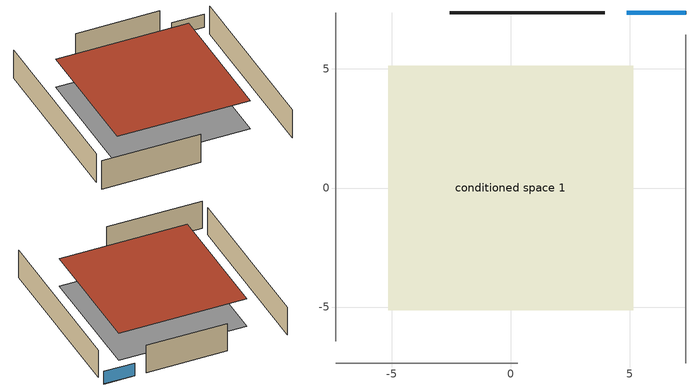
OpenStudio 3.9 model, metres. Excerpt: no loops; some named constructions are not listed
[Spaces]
conditioned space 1
 floor adiabatic (Floor1 construction): -5.14,-5.14 -5.14,5.14 5.14,5.14 5.14,-5.14 z2.44
 wall outside (Wall1 construction): 3.95,7.36 -2.57,7.36 z2.44:4.88
 wall outside (AdiabaticWallConstruction): 7.36,7.36 4.87,7.36 z2.44:3.57
 wall adiabatic (Wall2 construction): 7.36,-7.36 7.36,6.43 z2.44:4.88
 wall adiabatic (Wall3 construction): -7.36,-7.36 0.3,-7.36 z2.44:4.88
 wall adiabatic (Wall4 construction): -7.36,7.36 -7.36,-6.43 z2.44:4.88
 window (WindowConstruction): 7.36,7.36 4.87,7.36 z2.44:3.57
 roof outside (Roof1 construction): -5.14,5.14 -5.14,-5.14 5.14,-5.14 5.14,5.14 z4.88
[Schedule:Day]
heating setpoint day: 3, 0, 22.2222, 12, 0, 20.5556, 24, 0, 22.2222
cooling setpoint day: 24, 0, 25.5556
exterior lighting schedule day 2: 1, 0, 0.485714, 3, 0, 0.449286, 5, 0, 0.425, 6, 0, 0.473571, 7, 0, 0.534286, 8, 0, 0.497857, 9, 0, 0.376429, 10, 0, 0.303571, 12, 0, 0.291429, 13, 0, 0.303571, 14, 0, 0.34, 15, 0, 0.364286, 16, 0, 0.425, 17, 0, 0.534286, 18, 0, 0.68, 19, 0, 0.777143, 20, 0, 0.825714, 21, 0, 0.85, 22, 0, 0.789286, 23, 0, 0.68, 24, 0, 0.570714
exterior lighting schedule day 3: 1, 0, 0.442857, 3, 0, 0.409643, 5, 0, 0.3875, 6, 0, 0.431786, 7, 0, 0.487143, 8, 0, 0.453929, 9, 0, 0.343214, 10, 0, 0.276786, 12, 0, 0.265714, 13, 0, 0.276786, 14, 0, 0.31, 15, 0, 0.332143, 16, 0, 0.3875, 17, 0, 0.487143, 18, 0, 0.62, 19, 0, 0.708571, 20, 0, 0.752857, 21, 0, 0.775, 22, 0, 0.719643, 23, 0, 0.62, 24, 0, 0.520357
exterior lighting schedule day 4: 1, 0, 0.4, 3, 0, 0.37, 5, 0, 0.35, 6, 0, 0.39, 7, 0, 0.44, 8, 0, 0.41, 9, 0, 0.31, 10, 0, 0.25, 12, 0, 0.24, 13, 0, 0.25, 14, 0, 0.28, 15, 0, 0.3, 16, 0, 0.35, 17, 0, 0.44, 18, 0, 0.56, 19, 0, 0.64, 20, 0, 0.68, 21, 0, 0.7, 22, 0, 0.65, 23, 0, 0.56, 24, 0, 0.47
exterior lighting schedule day 5: 1, 0, 0.380952, 3, 0, 0.352381, 5, 0, 0.333333, 6, 0, 0.371429, 7, 0, 0.419048, 8, 0, 0.390476, 9, 0, 0.295238, 10, 0, 0.238095, 12, 0, 0.228571, 13, 0, 0.238095, 14, 0, 0.266667, 15, 0, 0.285714, 16, 0, 0.333333, 17, 0, 0.419048, 18, 0, 0.533333, 19, 0, 0.609524, 20, 0, 0.647619, 21, 0, 0.666667, 22, 0, 0.619048, 23, 0, 0.533333, 24, 0, 0.447619
exterior lighting schedule day 6: 1, 0, 0.390476, 3, 0, 0.36119, 5, 0, 0.341667, 6, 0, 0.380714, 7, 0, 0.429524, 8, 0, 0.400238, 9, 0, 0.302619, 10, 0, 0.244048, 12, 0, 0.234286, 13, 0, 0.244048, 14, 0, 0.273333, 15, 0, 0.292857, 16, 0, 0.341667, 17, 0, 0.429524, 18, 0, 0.546667, 19, 0, 0.624762, 20, 0, 0.66381, 21, 0, 0.683333, 22, 0, 0.634524, 23, 0, 0.546667, 24, 0, 0.45881
exterior lighting schedule day 7: 1, 0, 0.419048, 3, 0, 0.387619, 5, 0, 0.366667, 6, 0, 0.408571, 7, 0, 0.460952, 8, 0, 0.429524, 9, 0, 0.324762, 10, 0, 0.261905, 12, 0, 0.251429, 13, 0, 0.261905, 14, 0, 0.293333, 15, 0, 0.314286, 16, 0, 0.366667, 17, 0, 0.460952, 18, 0, 0.586667, 19, 0, 0.670476, 20, 0, 0.712381, 21, 0, 0.733333, 22, 0, 0.680952, 23, 0, 0.586667, 24, 0, 0.492381
exterior lighting schedule day 8: 1, 0, 0.466667, 3, 0, 0.431667, 5, 0, 0.408333, 6, 0, 0.455, 7, 0, 0.513333, 8, 0, 0.478333, 9, 0, 0.361667, 10, 0, 0.291667, 12, 0, 0.28, 13, 0, 0.291667, 14, 0, 0.326667, 15, 0, 0.35, 16, 0, 0.408333, 17, 0, 0.513333, 18, 0, 0.653333, 19, 0, 0.746667, 20, 0, 0.793333, 21, 0, 0.816667, 22, 0, 0.758333, 23, 0, 0.653333, 24, 0, 0.548333
exterior lighting schedule day 9: 1, 0, 0.509524, 3, 0, 0.47131, 5, 0, 0.445833, 6, 0, 0.496786, 7, 0, 0.560476, 8, 0, 0.522262, 9, 0, 0.394881, 10, 0, 0.318452, 12, 0, 0.305714, 13, 0, 0.318452, 14, 0, 0.356667, 15, 0, 0.382143, 16, 0, 0.445833, 17, 0, 0.560476, 18, 0, 0.713333, 19, 0, 0.815238, 20, 0, 0.86619, 21, 0, 0.891667, 22, 0, 0.827976, 23, 0, 0.713333, 24, 0, 0.59869
exterior lighting schedule day 10: 1, 0, 0.552381, 3, 0, 0.510952, 5, 0, 0.483333, 6, 0, 0.538571, 7, 0, 0.607619, 8, 0, 0.56619, 9, 0, 0.428095, 10, 0, 0.345238, 12, 0, 0.331429, 13, 0, 0.345238, 14, 0, 0.386667, 15, 0, 0.414286, 16, 0, 0.483333, 17, 0, 0.607619, 18, 0, 0.773333, 19, 0, 0.88381, 20, 0, 0.939048, 21, 0, 0.966667, 22, 0, 0.897619, 23, 0, 0.773333, 24, 0, 0.649048
exterior lighting schedule day 11: 1, 0, 0.571429, 3, 0, 0.528571, 5, 0, 0.5, 6, 0, 0.557143, 7, 0, 0.628571, 8, 0, 0.585714, 9, 0, 0.442857, 10, 0, 0.357143, 12, 0, 0.342857, 13, 0, 0.357143, 14, 0, 0.4, 15, 0, 0.428571, 16, 0, 0.5, 17, 0, 0.628571, 18, 0, 0.8, 19, 0, 0.914286, 20, 0, 0.971429, 21, 0, 1, 22, 0, 0.928571, 23, 0, 0.8, 24, 0, 0.671429
cooling season schedule day; cooling season schedule day 2: 24, 0, 0
cooling season schedule day 1; natural vent schedule day: 24, 0, 1
